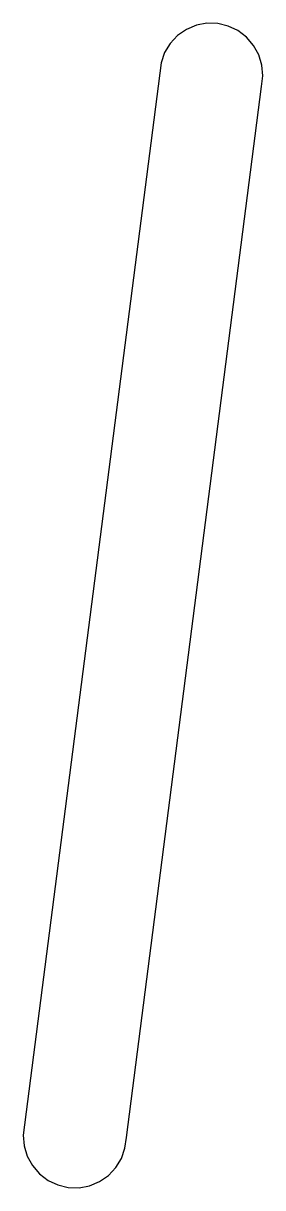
# Model space of a CAD drawing. Header units: metres. Extents: x -5 to 18, y -5 to 108.
import ezdxf

# ---------------------------------------------------------------- set-up
doc = ezdxf.new("R2010")
doc.units = ezdxf.units.M

msp = doc.modelspace()

# ---------------------------------------------------------------- linework, layer by layer
for p, q in [((10.8242, 107.218), (9.96455, 106.623)), ((11.7887, 107.621), (10.8242, 107.218)), ((12.8159, 107.814), (11.7887, 107.621)), ((13.8609, 107.79), (12.8159, 107.814)), ((14.8781, 107.549), (13.8609, 107.79)), ((15.8229, 107.102), (14.8781, 107.549)), ((9.96455, 106.623), (9.24731, 105.863)), ((16.6541, 106.468), (15.8229, 107.102)), ((17.3353, 105.675), (16.6541, 106.468)), ((8.70384, 104.97), (8.35788, 103.984)), ((9.24731, 105.863), (8.70384, 104.97)), ((17.8368, 104.758), (17.3353, 105.675)), ((8.35788, 103.984), (-4.99866, 0.115829)), ((18.1367, 103.757), (17.8368, 104.758)), ((18.0886, 101.678), (18.2219, 102.715)), ((18.2219, 102.715), (18.1367, 103.757)), ((4.99866, -0.115829), (18.0886, 101.678)), ((-4.99866, 0.115829), (-4.9135, -0.925964)), ((-4.9135, -0.925964), (-4.61362, -1.92731)), ((4.86533, -1.15259), (4.99866, -0.115829)), ((-4.61362, -1.92731), (-4.11208, -2.84441)), ((3.97591, -3.03185), (4.51938, -2.13895)), ((4.51938, -2.13895), (4.86533, -1.15259)), ((-4.11208, -2.84441), (-3.43083, -3.63721)), ((3.25865, -3.79222), (3.97591, -3.03185)), ((-3.43083, -3.63721), (-2.59964, -4.27104)), ((-2.59964, -4.27104), (-1.65483, -4.7182)), ((1.43449, -4.78979), (2.399, -4.38687)), ((2.399, -4.38687), (3.25865, -3.79222)), ((-1.65483, -4.7182), (-0.637695, -4.95915)), ((-0.637695, -4.95915), (0.407288, -4.98338)), ((0.407288, -4.98338), (1.43449, -4.78979))]:
    msp.add_line(p, q)

doc.saveas('drawing.dxf')
